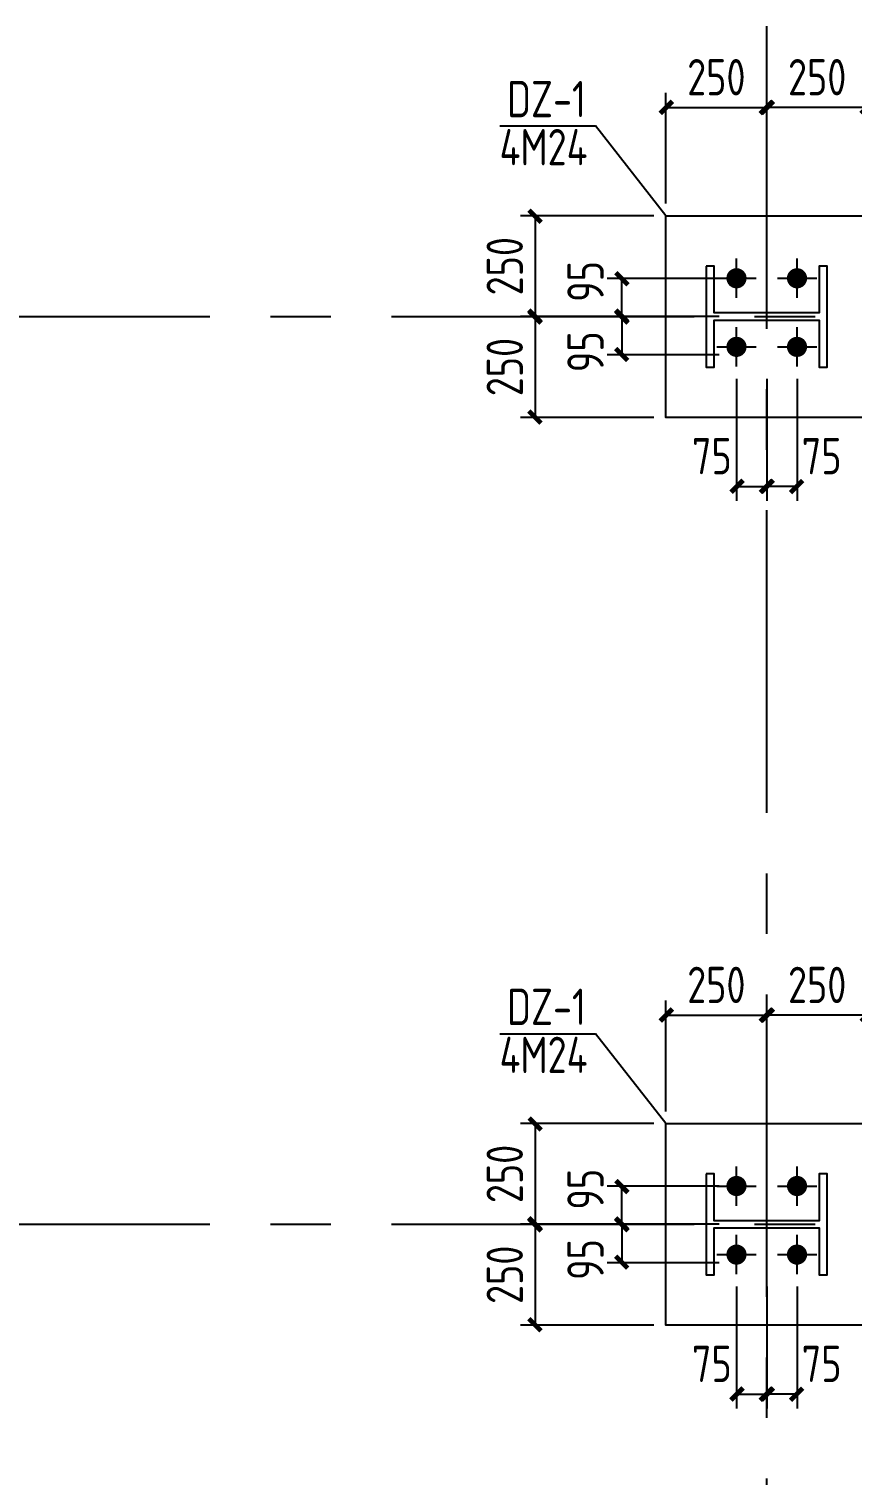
# Model space of a CAD drawing. Header units: millimetres. Extents: x 865490 to 879904, y 39442 to 44891.
# Drawn here: x 869964.3 to 870032.4, y 39650.5 to 39770 of the extents above; entities that cross this region are included whole.
import ezdxf

# ---------------------------------------------------------------- set-up
doc = ezdxf.new("R2010")
doc.units = ezdxf.units.MM
doc.header["$LTSCALE"] = 1000
doc.header["$MEASUREMENT"] = 0
doc.linetypes.add('CENTER', pattern=[2, 1.25, -0.25, 0.25, -0.25])
doc.linetypes.add('DOTE', pattern=[2.42, 2, -0.2, 0.02, -0.2])
for name, color, linetype in [('DIM', 7, 'Continuous'), ('DOTE', 1, 'DOTE'), ('M_Prof', 2, 'Continuous'), ('柱集中标注', 2, 'Continuous'), ('标注', 7, 'Continuous'), ('檩条', 34, 'Continuous')]:
    doc.layers.add(name, color=color, linetype=linetype)
doc.styles.add('GBHZ', font='gbenor.shx', dxfattribs={"width": 0.9, "bigfont": 'gbcbig.shx'})
doc.dimstyles.new('Y30', dxfattribs={"dimscale": 0, "dimtxt": 3, "dimasz": 0.01, "dimexe": 1.2, "dimexo": 1, "dimgap": 1, "dimtad": 1, "dimdec": 0, "dimlfac": 30, "dimzin": 0, "dimdsep": 46, "dimtxsty": 'GBHZ', "dimblk1": 'DX', "dimblk2": 'DX', "dimsah": 1, "dimcen": 0.09, "dimdle": 1, "dimadec": 0, "dimazin": 0, "dimtfac": 1, "dimtdec": 0, "dimtix": 1, "dimtmove": 2, "dimatfit": 3, "dimldrblk": 'DX', "dimfxl": 0, "dimtolj": 1, "dimtzin": 0, "dimarcsym": 0})

# ---------------------------------------------------------------- blocks, each defined once
blk = doc.blocks.new('DX')
at = {"color": 0, "linetype": 'ByBlock', "const_width": 40}
blk.add_lwpolyline([(-54, -51), (46, 49)], dxfattribs=at)
blk = doc.blocks.new('*D1919')
at = {"layer": 'Defpoints', "color": 0, "transparency": 16777216}
for p in [(870025.31, 39688.5), (870016.97, 39679.55), (870025.31, 39679.55)]:
    blk.add_point(p, dxfattribs=at)
at = {"layer": 'dim', "color": 0, "lineweight": -2, "transparency": 16777216}
for p, q in [((870016.97, 39680.55), (870016.97, 39689.7)), ((870025.31, 39680.55), (870025.31, 39689.7)), ((870016.98, 39688.5), (870025.3, 39688.5))]:
    blk.add_line(p, q, dxfattribs=at)
at = {"layer": 'dim', "color": 0, "lineweight": -2, "transparency": 16777216, "xscale": 0.01, "yscale": 0.01, "zscale": 0.01, "rotation": 180}
blk.add_blockref('DX', (870016.97, 39688.5), dxfattribs=at)
at = {"layer": 'dim', "color": 0, "lineweight": -2, "transparency": 16777216, "xscale": 0.01, "yscale": 0.01, "zscale": 0.01}
blk.add_blockref('DX', (870025.31, 39688.5), dxfattribs=at)
at = {"layer": 'dim', "color": 0, "transparency": 16777216, "insert": (870021.14, 39691), "char_height": 3, "attachment_point": 5, "style": 'GBHZ'}
blk.add_mtext('\\A1;250', dxfattribs=at)
blk = doc.blocks.new('*D1920')
at = {"layer": 'Defpoints', "color": 0, "transparency": 16777216}
for p in [(870016.97, 39679.55), (870006.16, 39671.22), (870016.97, 39671.22)]:
    blk.add_point(p, dxfattribs=at)
at = {"layer": 'dim', "color": 0, "lineweight": -2, "transparency": 16777216}
for p, q in [((870015.97, 39679.55), (870004.96, 39679.55)), ((870006.16, 39679.54), (870006.16, 39671.23)), ((870015.97, 39671.22), (870004.96, 39671.22))]:
    blk.add_line(p, q, dxfattribs=at)
at = {"layer": 'dim', "color": 0, "lineweight": -2, "transparency": 16777216, "xscale": 0.01, "yscale": 0.01, "zscale": 0.01}
for p, rotation in [((870006.16, 39679.55), 90), ((870006.16, 39671.22), 270)]:
    blk.add_blockref('DX', p, dxfattribs=dict(at, rotation=rotation))
at = {"layer": 'dim', "color": 0, "transparency": 16777216, "insert": (870003.66, 39675.38), "char_height": 3, "attachment_point": 5, "rotation": 90, "style": 'GBHZ'}
blk.add_mtext('\\A1;250', dxfattribs=at)
blk = doc.blocks.new('*D1921')
at = {"layer": 'Defpoints', "color": 0, "transparency": 16777216}
for p in [(870016.97, 39671.22), (870006.16, 39662.88), (870016.97, 39662.88)]:
    blk.add_point(p, dxfattribs=at)
at = {"layer": 'dim', "color": 0, "lineweight": -2, "transparency": 16777216}
for p, q in [((870015.97, 39671.22), (870004.96, 39671.22)), ((870006.16, 39671.21), (870006.16, 39662.89)), ((870015.97, 39662.88), (870004.96, 39662.88))]:
    blk.add_line(p, q, dxfattribs=at)
at = {"layer": 'dim', "color": 0, "lineweight": -2, "transparency": 16777216, "xscale": 0.01, "yscale": 0.01, "zscale": 0.01}
for p, rotation in [((870006.16, 39671.22), 90), ((870006.16, 39662.88), 270)]:
    blk.add_blockref('DX', p, dxfattribs=dict(at, rotation=rotation))
at = {"layer": 'dim', "color": 0, "transparency": 16777216, "insert": (870003.66, 39667.05), "char_height": 3, "attachment_point": 5, "rotation": 90, "style": 'GBHZ'}
blk.add_mtext('\\A1;250', dxfattribs=at)
blk = doc.blocks.new('*D1922')
at = {"layer": 'Defpoints', "color": 0, "transparency": 16777216}
for p in [(870022.81, 39667.09), (870025.31, 39667.09), (870025.31, 39657.19)]:
    blk.add_point(p, dxfattribs=at)
at = {"layer": '标注', "color": 0, "lineweight": -2, "transparency": 16777216}
for p, q in [((870022.81, 39666.09), (870022.81, 39655.99)), ((870025.31, 39666.09), (870025.31, 39655.99)), ((870022.82, 39657.19), (870025.3, 39657.19))]:
    blk.add_line(p, q, dxfattribs=at)
at = {"layer": '标注', "color": 0, "lineweight": -2, "transparency": 16777216, "xscale": 0.01, "yscale": 0.01, "zscale": 0.01, "rotation": 180}
blk.add_blockref('DX', (870022.81, 39657.19), dxfattribs=at)
at = {"layer": '标注', "color": 0, "lineweight": -2, "transparency": 16777216, "xscale": 0.01, "yscale": 0.01, "zscale": 0.01}
blk.add_blockref('DX', (870025.31, 39657.19), dxfattribs=at)
at = {"layer": '标注', "color": 0, "transparency": 16777216, "insert": (870020.77, 39659.69), "char_height": 3, "attachment_point": 5, "style": 'GBHZ'}
blk.add_mtext('\\A1;75', dxfattribs=at)
blk = doc.blocks.new('*D1923')
at = {"layer": 'Defpoints', "color": 0, "transparency": 16777216}
for p in [(870025.31, 39688.5), (870025.31, 39679.55), (870033.64, 39679.55)]:
    blk.add_point(p, dxfattribs=at)
at = {"layer": 'dim', "color": 0, "lineweight": -2, "transparency": 16777216}
for p, q in [((870025.31, 39680.55), (870025.31, 39689.7)), ((870033.64, 39680.55), (870033.64, 39689.7)), ((870033.63, 39688.5), (870025.32, 39688.5))]:
    blk.add_line(p, q, dxfattribs=at)
at = {"layer": 'dim', "color": 0, "lineweight": -2, "transparency": 16777216, "xscale": 0.01, "yscale": 0.01, "zscale": 0.01, "rotation": 180}
blk.add_blockref('DX', (870025.31, 39688.5), dxfattribs=at)
at = {"layer": 'dim', "color": 0, "lineweight": -2, "transparency": 16777216, "xscale": 0.01, "yscale": 0.01, "zscale": 0.01}
blk.add_blockref('DX', (870033.64, 39688.5), dxfattribs=at)
at = {"layer": 'dim', "color": 0, "transparency": 16777216, "insert": (870029.47, 39691), "char_height": 3, "attachment_point": 5, "style": 'GBHZ'}
blk.add_mtext('\\A1;250', dxfattribs=at)
blk = doc.blocks.new('*D1924')
at = {"layer": 'Defpoints', "color": 0, "transparency": 16777216}
for p in [(870025.31, 39667.09), (870027.81, 39667.09), (870025.31, 39657.19)]:
    blk.add_point(p, dxfattribs=at)
at = {"layer": '标注', "color": 0, "lineweight": -2, "transparency": 16777216}
for p, q in [((870025.31, 39666.09), (870025.31, 39655.99)), ((870027.81, 39666.09), (870027.81, 39655.99)), ((870027.8, 39657.19), (870025.32, 39657.19))]:
    blk.add_line(p, q, dxfattribs=at)
at = {"layer": '标注', "color": 0, "lineweight": -2, "transparency": 16777216, "xscale": 0.01, "yscale": 0.01, "zscale": 0.01, "rotation": 180}
blk.add_blockref('DX', (870025.31, 39657.19), dxfattribs=at)
at = {"layer": '标注', "color": 0, "lineweight": -2, "transparency": 16777216, "xscale": 0.01, "yscale": 0.01, "zscale": 0.01}
blk.add_blockref('DX', (870027.81, 39657.19), dxfattribs=at)
at = {"layer": '标注', "color": 0, "transparency": 16777216, "insert": (870029.84, 39659.69), "char_height": 3, "attachment_point": 5, "style": 'GBHZ'}
blk.add_mtext('\\A1;75', dxfattribs=at)
blk = doc.blocks.new('*D1913')
at = {"layer": 'Defpoints', "color": 0, "transparency": 16777216}
for p in [(870013.33, 39674.38), (870022.37, 39674.38), (870022.37, 39671.22)]:
    blk.add_point(p, dxfattribs=at)
at = {"layer": 'dim', "color": 0, "lineweight": -2, "transparency": 16777216}
for p, q in [((870021.37, 39674.38), (870012.13, 39674.38)), ((870013.33, 39671.23), (870013.33, 39674.37)), ((870021.37, 39671.22), (870012.13, 39671.22))]:
    blk.add_line(p, q, dxfattribs=at)
at = {"layer": 'dim', "color": 0, "lineweight": -2, "transparency": 16777216, "xscale": 0.01, "yscale": 0.01, "zscale": 0.01}
for p, rotation in [((870013.33, 39674.38), 90), ((870013.33, 39671.22), 270)]:
    blk.add_blockref('DX', p, dxfattribs=dict(at, rotation=rotation))
at = {"layer": 'dim', "color": 0, "transparency": 16777216, "insert": (870010.33, 39674.12), "char_height": 3, "attachment_point": 5, "rotation": 90, "style": 'GBHZ'}
blk.add_mtext('\\A1;95', dxfattribs=at)
blk = doc.blocks.new('*D1914')
at = {"layer": 'Defpoints', "color": 0, "transparency": 16777216}
for p in [(870022.37, 39671.22), (870013.33, 39668.05), (870022.37, 39668.05)]:
    blk.add_point(p, dxfattribs=at)
at = {"layer": 'dim', "color": 0, "lineweight": -2, "transparency": 16777216}
for p, q in [((870021.37, 39671.22), (870012.13, 39671.22)), ((870013.33, 39671.21), (870013.33, 39668.06)), ((870021.37, 39668.05), (870012.13, 39668.05))]:
    blk.add_line(p, q, dxfattribs=at)
at = {"layer": 'dim', "color": 0, "lineweight": -2, "transparency": 16777216, "xscale": 0.01, "yscale": 0.01, "zscale": 0.01}
for p, rotation in [((870013.33, 39671.22), 90), ((870013.33, 39668.05), 270)]:
    blk.add_blockref('DX', p, dxfattribs=dict(at, rotation=rotation))
at = {"layer": 'dim', "color": 0, "transparency": 16777216, "insert": (870010.33, 39668.31), "char_height": 3, "attachment_point": 5, "rotation": 90, "style": 'GBHZ'}
blk.add_mtext('\\A1;95', dxfattribs=at)
blk = doc.blocks.new('*D1858')
at = {"layer": 'Defpoints', "color": 0, "transparency": 16777216}
for p in [(870025.31, 39763.5), (870016.97, 39754.55), (870025.31, 39754.55)]:
    blk.add_point(p, dxfattribs=at)
at = {"layer": 'dim', "color": 0, "lineweight": -2, "transparency": 16777216}
for p, q in [((870016.97, 39755.55), (870016.97, 39764.7)), ((870025.31, 39755.55), (870025.31, 39764.7)), ((870016.98, 39763.5), (870025.3, 39763.5))]:
    blk.add_line(p, q, dxfattribs=at)
at = {"layer": 'dim', "color": 0, "lineweight": -2, "transparency": 16777216, "xscale": 0.01, "yscale": 0.01, "zscale": 0.01, "rotation": 180}
blk.add_blockref('DX', (870016.97, 39763.5), dxfattribs=at)
at = {"layer": 'dim', "color": 0, "lineweight": -2, "transparency": 16777216, "xscale": 0.01, "yscale": 0.01, "zscale": 0.01}
blk.add_blockref('DX', (870025.31, 39763.5), dxfattribs=at)
at = {"layer": 'dim', "color": 0, "transparency": 16777216, "insert": (870021.14, 39766), "char_height": 3, "attachment_point": 5, "style": 'GBHZ'}
blk.add_mtext('\\A1;250', dxfattribs=at)
blk = doc.blocks.new('*D1859')
at = {"layer": 'Defpoints', "color": 0, "transparency": 16777216}
for p in [(870016.97, 39754.55), (870006.16, 39746.22), (870016.97, 39746.22)]:
    blk.add_point(p, dxfattribs=at)
at = {"layer": 'dim', "color": 0, "lineweight": -2, "transparency": 16777216}
for p, q in [((870015.97, 39754.55), (870004.96, 39754.55)), ((870006.16, 39754.54), (870006.16, 39746.23)), ((870015.97, 39746.22), (870004.96, 39746.22))]:
    blk.add_line(p, q, dxfattribs=at)
at = {"layer": 'dim', "color": 0, "lineweight": -2, "transparency": 16777216, "xscale": 0.01, "yscale": 0.01, "zscale": 0.01}
for p, rotation in [((870006.16, 39754.55), 90), ((870006.16, 39746.22), 270)]:
    blk.add_blockref('DX', p, dxfattribs=dict(at, rotation=rotation))
at = {"layer": 'dim', "color": 0, "transparency": 16777216, "insert": (870003.66, 39750.38), "char_height": 3, "attachment_point": 5, "rotation": 90, "style": 'GBHZ'}
blk.add_mtext('\\A1;250', dxfattribs=at)
blk = doc.blocks.new('*D1860')
at = {"layer": 'Defpoints', "color": 0, "transparency": 16777216}
for p in [(870016.97, 39746.22), (870006.16, 39737.88), (870016.97, 39737.88)]:
    blk.add_point(p, dxfattribs=at)
at = {"layer": 'dim', "color": 0, "lineweight": -2, "transparency": 16777216}
for p, q in [((870015.97, 39746.22), (870004.96, 39746.22)), ((870006.16, 39746.21), (870006.16, 39737.89)), ((870015.97, 39737.88), (870004.96, 39737.88))]:
    blk.add_line(p, q, dxfattribs=at)
at = {"layer": 'dim', "color": 0, "lineweight": -2, "transparency": 16777216, "xscale": 0.01, "yscale": 0.01, "zscale": 0.01}
for p, rotation in [((870006.16, 39746.22), 90), ((870006.16, 39737.88), 270)]:
    blk.add_blockref('DX', p, dxfattribs=dict(at, rotation=rotation))
at = {"layer": 'dim', "color": 0, "transparency": 16777216, "insert": (870003.66, 39742.05), "char_height": 3, "attachment_point": 5, "rotation": 90, "style": 'GBHZ'}
blk.add_mtext('\\A1;250', dxfattribs=at)
blk = doc.blocks.new('*D1861')
at = {"layer": 'Defpoints', "color": 0, "transparency": 16777216}
for p in [(870022.81, 39742.09), (870025.31, 39742.09), (870025.31, 39732.19)]:
    blk.add_point(p, dxfattribs=at)
at = {"layer": '标注', "color": 0, "lineweight": -2, "transparency": 16777216}
for p, q in [((870022.81, 39741.09), (870022.81, 39730.99)), ((870025.31, 39741.09), (870025.31, 39730.99)), ((870022.82, 39732.19), (870025.3, 39732.19))]:
    blk.add_line(p, q, dxfattribs=at)
at = {"layer": '标注', "color": 0, "lineweight": -2, "transparency": 16777216, "xscale": 0.01, "yscale": 0.01, "zscale": 0.01, "rotation": 180}
blk.add_blockref('DX', (870022.81, 39732.19), dxfattribs=at)
at = {"layer": '标注', "color": 0, "lineweight": -2, "transparency": 16777216, "xscale": 0.01, "yscale": 0.01, "zscale": 0.01}
blk.add_blockref('DX', (870025.31, 39732.19), dxfattribs=at)
at = {"layer": '标注', "color": 0, "transparency": 16777216, "insert": (870020.77, 39734.69), "char_height": 3, "attachment_point": 5, "style": 'GBHZ'}
blk.add_mtext('\\A1;75', dxfattribs=at)
blk = doc.blocks.new('*D1862')
at = {"layer": 'Defpoints', "color": 0, "transparency": 16777216}
for p in [(870025.31, 39763.5), (870025.31, 39754.55), (870033.64, 39754.55)]:
    blk.add_point(p, dxfattribs=at)
at = {"layer": 'dim', "color": 0, "lineweight": -2, "transparency": 16777216}
for p, q in [((870025.31, 39755.55), (870025.31, 39764.7)), ((870033.64, 39755.55), (870033.64, 39764.7)), ((870033.63, 39763.5), (870025.32, 39763.5))]:
    blk.add_line(p, q, dxfattribs=at)
at = {"layer": 'dim', "color": 0, "lineweight": -2, "transparency": 16777216, "xscale": 0.01, "yscale": 0.01, "zscale": 0.01, "rotation": 180}
blk.add_blockref('DX', (870025.31, 39763.5), dxfattribs=at)
at = {"layer": 'dim', "color": 0, "lineweight": -2, "transparency": 16777216, "xscale": 0.01, "yscale": 0.01, "zscale": 0.01}
blk.add_blockref('DX', (870033.64, 39763.5), dxfattribs=at)
at = {"layer": 'dim', "color": 0, "transparency": 16777216, "insert": (870029.47, 39766), "char_height": 3, "attachment_point": 5, "style": 'GBHZ'}
blk.add_mtext('\\A1;250', dxfattribs=at)
blk = doc.blocks.new('*D1863')
at = {"layer": 'Defpoints', "color": 0, "transparency": 16777216}
for p in [(870025.31, 39742.09), (870027.81, 39742.09), (870025.31, 39732.19)]:
    blk.add_point(p, dxfattribs=at)
at = {"layer": '标注', "color": 0, "lineweight": -2, "transparency": 16777216}
for p, q in [((870025.31, 39741.09), (870025.31, 39730.99)), ((870027.81, 39741.09), (870027.81, 39730.99)), ((870027.8, 39732.19), (870025.32, 39732.19))]:
    blk.add_line(p, q, dxfattribs=at)
at = {"layer": '标注', "color": 0, "lineweight": -2, "transparency": 16777216, "xscale": 0.01, "yscale": 0.01, "zscale": 0.01, "rotation": 180}
blk.add_blockref('DX', (870025.31, 39732.19), dxfattribs=at)
at = {"layer": '标注', "color": 0, "lineweight": -2, "transparency": 16777216, "xscale": 0.01, "yscale": 0.01, "zscale": 0.01}
blk.add_blockref('DX', (870027.81, 39732.19), dxfattribs=at)
at = {"layer": '标注', "color": 0, "transparency": 16777216, "insert": (870029.84, 39734.69), "char_height": 3, "attachment_point": 5, "style": 'GBHZ'}
blk.add_mtext('\\A1;75', dxfattribs=at)
blk = doc.blocks.new('*D1890')
at = {"layer": 'Defpoints', "color": 0, "transparency": 16777216}
for p in [(870013.33, 39749.38), (870022.37, 39749.38), (870022.37, 39746.22)]:
    blk.add_point(p, dxfattribs=at)
at = {"layer": 'dim', "color": 0, "lineweight": -2, "transparency": 16777216}
for p, q in [((870021.37, 39749.38), (870012.13, 39749.38)), ((870013.33, 39746.23), (870013.33, 39749.37)), ((870021.37, 39746.22), (870012.13, 39746.22))]:
    blk.add_line(p, q, dxfattribs=at)
at = {"layer": 'dim', "color": 0, "lineweight": -2, "transparency": 16777216, "xscale": 0.01, "yscale": 0.01, "zscale": 0.01}
for p, rotation in [((870013.33, 39749.38), 90), ((870013.33, 39746.22), 270)]:
    blk.add_blockref('DX', p, dxfattribs=dict(at, rotation=rotation))
at = {"layer": 'dim', "color": 0, "transparency": 16777216, "insert": (870010.33, 39749.12), "char_height": 3, "attachment_point": 5, "rotation": 90, "style": 'GBHZ'}
blk.add_mtext('\\A1;95', dxfattribs=at)
blk = doc.blocks.new('*D1891')
at = {"layer": 'Defpoints', "color": 0, "transparency": 16777216}
for p in [(870022.37, 39746.22), (870013.33, 39743.05), (870022.37, 39743.05)]:
    blk.add_point(p, dxfattribs=at)
at = {"layer": 'dim', "color": 0, "lineweight": -2, "transparency": 16777216}
for p, q in [((870021.37, 39746.22), (870012.13, 39746.22)), ((870013.33, 39746.21), (870013.33, 39743.06)), ((870021.37, 39743.05), (870012.13, 39743.05))]:
    blk.add_line(p, q, dxfattribs=at)
at = {"layer": 'dim', "color": 0, "lineweight": -2, "transparency": 16777216, "xscale": 0.01, "yscale": 0.01, "zscale": 0.01}
for p, rotation in [((870013.33, 39746.22), 90), ((870013.33, 39743.05), 270)]:
    blk.add_blockref('DX', p, dxfattribs=dict(at, rotation=rotation))
at = {"layer": 'dim', "color": 0, "transparency": 16777216, "insert": (870010.33, 39743.31), "char_height": 3, "attachment_point": 5, "rotation": 90, "style": 'GBHZ'}
blk.add_mtext('\\A1;95', dxfattribs=at)

msp = doc.modelspace()

# ---------------------------------------------------------------- linework, layer by layer
for p, q in [((870022.805, 39747.759), (870022.805, 39751.009)), ((870027.805, 39747.759), (870027.805, 39751.009)), ((870021.18, 39749.384), (870024.43, 39749.384)), ((870026.18, 39749.384), (870029.43, 39749.384)), ((870022.805, 39742.093), (870022.805, 39745.343)), ((870027.805, 39742.093), (870027.805, 39745.343)), ((870021.18, 39743.718), (870024.43, 39743.718)), ((870026.18, 39743.718), (870029.43, 39743.718)), ((870022.805, 39672.759), (870022.805, 39676.009)), ((870027.805, 39672.759), (870027.805, 39676.009)), ((870021.18, 39674.384), (870024.43, 39674.384)), ((870026.18, 39674.384), (870029.43, 39674.384)), ((870022.805, 39667.093), (870022.805, 39670.343)), ((870027.805, 39667.093), (870027.805, 39670.343)), ((870021.18, 39668.718), (870024.43, 39668.718)), ((870026.18, 39668.718), (870029.43, 39668.718))]:
    msp.add_line(p, q)
for points in [[(870033.639, 39737.884), (870016.972, 39737.884), (870016.972, 39754.551), (870033.639, 39754.551)], [(870033.639, 39662.884), (870016.972, 39662.884), (870016.972, 39679.551), (870033.639, 39679.551)]]:
    msp.add_lwpolyline(points, close=True)
at = {"layer": 'dim', "const_width": 0.833}
for points in [[(870022.805, 39749.801, 1), (870022.805, 39748.968, 1)], [(870027.805, 39749.801, 1), (870027.805, 39748.968, 1)], [(870022.805, 39744.134, 1), (870022.805, 39743.301, 1)], [(870027.805, 39744.134, 1), (870027.805, 39743.301, 1)], [(870022.805, 39674.801, 1), (870022.805, 39673.968, 1)], [(870027.805, 39674.801, 1), (870027.805, 39673.968, 1)], [(870022.805, 39669.134, 1), (870022.805, 39668.301, 1)], [(870027.805, 39669.134, 1), (870027.805, 39668.301, 1)]]:
    msp.add_lwpolyline(points, format="xyb", close=True, dxfattribs=at)
at = {"layer": 'DOTE', "linetype": 'CENTER', "ltscale": 0.02}
for p, q in [((870025.305, 39505.218), (870025.305, 39987.218)), ((869794.305, 39746.218), (870296.305, 39746.218)), ((869794.305, 39671.218), (870296.305, 39671.218))]:
    msp.add_line(p, q, dxfattribs=at)
at = {"layer": 'M_Prof'}
for points in [[(870020.305, 39750.384), (870020.305, 39742.051), (870020.972, 39742.051), (870020.972, 39745.918), (870029.639, 39745.918), (870029.639, 39742.051), (870030.305, 39742.051), (870030.305, 39750.384), (870029.639, 39750.384), (870029.639, 39746.518), (870020.972, 39746.518), (870020.972, 39750.384)], [(870020.305, 39675.384), (870020.305, 39667.051), (870020.972, 39667.051), (870020.972, 39670.918), (870029.639, 39670.918), (870029.639, 39667.051), (870030.305, 39667.051), (870030.305, 39675.384), (870029.639, 39675.384), (870029.639, 39671.518), (870020.972, 39671.518), (870020.972, 39675.384)]]:
    msp.add_lwpolyline(points, close=True, dxfattribs=at)
at = {"layer": '檩条'}
for p, q in [((870003.252, 39761.97), (870011.149, 39761.97)), ((870016.972, 39754.551), (870011.149, 39761.97)), ((870003.252, 39686.97), (870011.149, 39686.97)), ((870016.972, 39679.551), (870011.149, 39686.97))]:
    msp.add_line(p, q, dxfattribs=at)

# ---------------------------------------------------------------- texts
at = {"layer": '柱集中标注', "style": 'GBHZ', "width": 0.9}
for s, p in [('DZ-1', (870003.848, 39762.691)), ('4M24', (870003.228, 39758.72)), ('DZ-1', (870003.848, 39687.691)), ('4M24', (870003.228, 39683.72))]:
    msp.add_text(s, height=3, dxfattribs=at).set_placement(p)

# ---------------------------------------------------------------- dimensions: what is measured, and where the dimension line sits
at = {"layer": 'dim'}
for base, p1, p2, picture, middle in [((870025.305, 39763.496), (870016.972, 39754.551), (870025.305, 39754.551), '*D1858', (870021.139, 39765.996)), ((870025.305, 39688.496), (870016.972, 39679.551), (870025.305, 39679.551), '*D1919', (870021.139, 39690.996))]:
    dim = msp.add_linear_dim(base=base, p1=p1, p2=p2, dimstyle='Y30', override={"dimscale": 1}, dxfattribs=at)
    dim.commit()
    dim.dimension.update_dxf_attribs({"geometry": picture, "text_midpoint": middle})
for base, p1, p2, angle, picture, middle in [((870025.305, 39763.496), (870033.639, 39754.551), (870025.305, 39754.551), 180, '*D1862', (870029.472, 39765.996)), ((870006.164, 39746.218), (870016.972, 39754.551), (870016.972, 39746.218), 270, '*D1859', (870003.664, 39750.384)), ((870006.164, 39737.884), (870016.972, 39746.218), (870016.972, 39737.884), 270, '*D1860', (870003.664, 39742.051)), ((870025.305, 39688.496), (870033.639, 39679.551), (870025.305, 39679.551), 180, '*D1923', (870029.472, 39690.996)), ((870006.164, 39671.218), (870016.972, 39679.551), (870016.972, 39671.218), 270, '*D1920', (870003.664, 39675.384)), ((870006.164, 39662.884), (870016.972, 39671.218), (870016.972, 39662.884), 270, '*D1921', (870003.664, 39667.051))]:
    dim = msp.add_linear_dim(base=base, p1=p1, p2=p2, angle=angle, dimstyle='Y30', override={"dimscale": 1}, dxfattribs=at)
    dim.commit()
    dim.dimension.update_dxf_attribs({"geometry": picture, "text_midpoint": middle})
for base, p1, p2, angle, picture, middle in [((870013.327, 39749.384), (870022.371, 39746.218), (870022.371, 39749.384), 270, '*D1890', (870010.333, 39749.122)), ((870013.327, 39743.051), (870022.371, 39746.218), (870022.371, 39743.051), 90, '*D1891', (870010.333, 39743.313)), ((870013.327, 39674.384), (870022.371, 39671.218), (870022.371, 39674.384), 270, '*D1913', (870010.333, 39674.122)), ((870013.327, 39668.051), (870022.371, 39671.218), (870022.371, 39668.051), 90, '*D1914', (870010.333, 39668.313))]:
    dim = msp.add_linear_dim(base=base, p1=p1, p2=p2, angle=angle, dimstyle='Y30', override={"dimscale": 1}, dxfattribs=at)
    dim.commit()
    dim.dimension.update_dxf_attribs({"geometry": picture, "text_midpoint": middle, "dimtype": 160})
at = {"layer": '标注'}
for base, p1, p2, picture, middle in [((870025.305, 39732.19), (870022.805, 39742.093), (870025.305, 39742.093), '*D1861', (870020.769, 39734.69)), ((870025.305, 39657.19), (870022.805, 39667.093), (870025.305, 39667.093), '*D1922', (870020.769, 39659.69))]:
    dim = msp.add_linear_dim(base=base, p1=p1, p2=p2, angle=180, dimstyle='Y30', override={"dimscale": 1}, dxfattribs=at)
    dim.commit()
    dim.dimension.update_dxf_attribs({"geometry": picture, "text_midpoint": middle, "dimtype": 160})
for base, p1, p2, picture, middle in [((870025.305, 39732.19), (870027.805, 39742.093), (870025.305, 39742.093), '*D1863', (870029.842, 39734.69)), ((870025.305, 39657.19), (870027.805, 39667.093), (870025.305, 39667.093), '*D1924', (870029.842, 39659.69))]:
    dim = msp.add_linear_dim(base=base, p1=p1, p2=p2, dimstyle='Y30', override={"dimscale": 1}, dxfattribs=at)
    dim.commit()
    dim.dimension.update_dxf_attribs({"geometry": picture, "text_midpoint": middle, "dimtype": 160})

doc.saveas('drawing.dxf')
